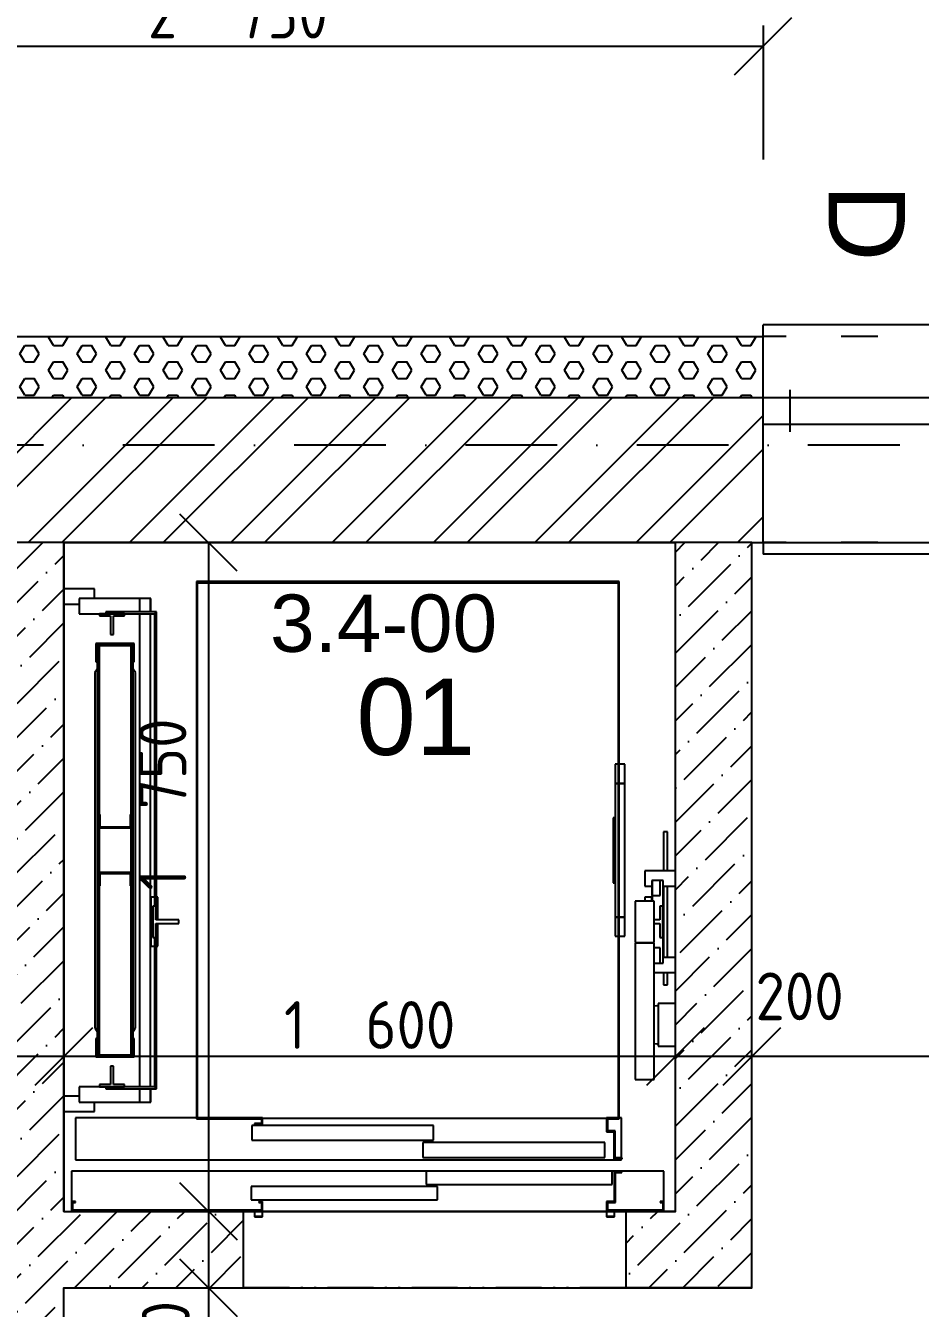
# Model space of a CAD drawing. Extents: x 4511820 to 5180432, y -1526536 to -944957.
# Drawn here: x 5132102 to 5134443, y -1112548 to -1109191 of the extents above; entities that cross this region are included whole.
import ezdxf

# ---------------------------------------------------------------- set-up
doc = ezdxf.new("R2010")
doc.units = 0
doc.header["$MEASUREMENT"] = 0
for name, pattern in [('ACAD_ISO03W100', [30, 12, -18]), ('ACAD_ISO12W100', [22, 12, -3, 0.5, -3, 0.5, -3]), ('BODKOCIARKOVANA_3', [5.6, 3, -1.3, 0, -1.3])]:
    doc.linetypes.add(name, pattern=pattern)
doc.layers.get('0').update_dxf_attribs({"linetype": 'CONTINUOUS'})
doc.layers.get('Defpoints').update_dxf_attribs({"color": 61, "linetype": 'CONTINUOUS'})
for name, color, linetype in [('KÓTY', 4, 'CONTINUOUS'), ('MÚRY', 1, 'CONTINUOUS'), ('OKNÁ', 143, 'CONTINUOUS'), ('osi', 253, 'CONTINUOUS'), ('Plochy', 41, 'CONTINUOUS'), ('POPIS', 7, 'CONTINUOUS'), ('POZEMOK', 7, 'CONTINUOUS'), ('TENKÁ', 7, 'CONTINUOUS'), ('ŠRAFY', 82, 'CONTINUOUS')]:
    doc.layers.add(name, color=color, linetype=linetype)
doc.styles.add('ARIAL', font='arial.ttf')
doc.styles.add('styl1', font='arial.ttf')
doc.styles.add('STYLE1', font='isocp.shx')
doc.dimstyles.new('STANDARD-50', dxfattribs={"dimtxt": 125, "dimasz": 150, "dimexe": 10, "dimexo": 200, "dimgap": 20, "dimtad": 1, "dimdsep": 46, "dimlunit": 6, "dimtxsty": 'STYLE1', "dimblk1": 'OBLIQUE', "dimblk2": 'OBLIQUE', "dimsah": 1, "dimcen": 2.5, "dimse1": 1, "dimse2": 1, "dimadec": 0, "dimazin": 0, "dimtfac": 1, "dimtmove": 1, "dimatfit": 3, "dimldrblk": 'OBLIQUE', "dimfxl": 1, "dimtolj": 1, "dimtzin": 0, "dimarcsym": 0})
pattern_1 = [(45, (630991.81, 347265.67), (33.1456304, 121.533978), [156.25, -31.25, 0, -31.25])]

# ---------------------------------------------------------------- blocks, each defined once
blk = doc.blocks.new('_OBLIQUE')
at = {"color": 0, "linetype": 'ByBlock'}
blk.add_line((-0.5, -0.5), (0.5, 0.5), dxfattribs=at)
blk = doc.blocks.new('*D12458')
at = {"layer": 'Defpoints', "color": 0}
for p in [(5156282.5, -1108194.5), (5095887.5, -1110164.2), (5156282.5, -1110164.2)]:
    blk.add_point(p, dxfattribs=at)
at = {"layer": 'KÓTY', "color": 0, "lineweight": -2}
blk.add_line((5095887.5, -1108194.5), (5156282.5, -1108194.5), dxfattribs=at)
at = {"layer": 'KÓTY', "color": 0, "linetype": 'ByBlock', "lineweight": -2, "xscale": 150, "yscale": 150, "zscale": 150, "rotation": 180}
blk.add_blockref('_OBLIQUE', (5095887.5, -1108194.5), dxfattribs=at)
at = {"layer": 'KÓTY', "color": 0, "linetype": 'ByBlock', "lineweight": -2, "xscale": 150, "yscale": 150, "zscale": 150}
blk.add_blockref('_OBLIQUE', (5156282.5, -1108194.5), dxfattribs=at)
at = {"layer": 'KÓTY', "color": 0, "insert": (5126085, -1108112), "char_height": 125, "attachment_point": 5, "style": 'STYLE1'}
blk.add_mtext('\\A1;60ﾠ395', dxfattribs=at)
blk = doc.blocks.new('*D12466')
at = {"layer": 'Defpoints', "color": 0}
for p in [(5136192.5, -1107844.5), (5129552.5, -1110289.2), (5136192.5, -1110289.2)]:
    blk.add_point(p, dxfattribs=at)
at = {"layer": 'KÓTY', "color": 0, "lineweight": -2}
blk.add_line((5129552.5, -1107844.5), (5136192.5, -1107844.5), dxfattribs=at)
at = {"layer": 'KÓTY', "color": 0, "linetype": 'ByBlock', "lineweight": -2, "xscale": 150, "yscale": 150, "zscale": 150, "rotation": 180}
blk.add_blockref('_OBLIQUE', (5129552.5, -1107844.5), dxfattribs=at)
at = {"layer": 'KÓTY', "color": 0, "linetype": 'ByBlock', "lineweight": -2, "xscale": 150, "yscale": 150, "zscale": 150}
blk.add_blockref('_OBLIQUE', (5136192.5, -1107844.5), dxfattribs=at)
at = {"layer": 'KÓTY', "color": 0, "insert": (5132872.5, -1107762), "char_height": 125, "attachment_point": 5, "style": 'STYLE1'}
blk.add_mtext('\\A1;6ﾠ640', dxfattribs=at)
blk = doc.blocks.new('*D12491')
at = {"layer": 'Defpoints', "color": 0}
for p in [(5134032.5, -1108894.5), (5131907.5, -1110164.2), (5134032.5, -1110164.2)]:
    blk.add_point(p, dxfattribs=at)
at = {"layer": 'KÓTY', "color": 0, "lineweight": -2}
blk.add_line((5131907.5, -1108894.5), (5134032.5, -1108894.5), dxfattribs=at)
at = {"layer": 'KÓTY', "color": 0, "linetype": 'ByBlock', "lineweight": -2, "xscale": 150, "yscale": 150, "zscale": 150, "rotation": 180}
blk.add_blockref('_OBLIQUE', (5131907.5, -1108894.5), dxfattribs=at)
at = {"layer": 'KÓTY', "color": 0, "linetype": 'ByBlock', "lineweight": -2, "xscale": 150, "yscale": 150, "zscale": 150}
blk.add_blockref('_OBLIQUE', (5134032.5, -1108894.5), dxfattribs=at)
at = {"layer": 'KÓTY', "color": 0, "insert": (5132970, -1108812), "char_height": 125, "attachment_point": 5, "style": 'STYLE1'}
blk.add_mtext('\\A1;2ﾠ125', dxfattribs=at)
blk = doc.blocks.new('*D12492')
at = {"layer": 'Defpoints', "color": 0}
for p in [(5135532.5, -1108894.5), (5134032.5, -1110164.2), (5135532.5, -1110164.2)]:
    blk.add_point(p, dxfattribs=at)
at = {"layer": 'KÓTY', "color": 0, "lineweight": -2}
blk.add_line((5134032.5, -1108894.5), (5135532.5, -1108894.5), dxfattribs=at)
at = {"layer": 'KÓTY', "color": 0, "linetype": 'ByBlock', "lineweight": -2, "xscale": 150, "yscale": 150, "zscale": 150, "rotation": 180}
blk.add_blockref('_OBLIQUE', (5134032.5, -1108894.5), dxfattribs=at)
at = {"layer": 'KÓTY', "color": 0, "linetype": 'ByBlock', "lineweight": -2, "xscale": 150, "yscale": 150, "zscale": 150}
blk.add_blockref('_OBLIQUE', (5135532.5, -1108894.5), dxfattribs=at)
at = {"layer": 'KÓTY', "color": 0, "insert": (5134782.5, -1108812), "char_height": 125, "attachment_point": 5, "style": 'STYLE1'}
blk.add_mtext('\\A1;1ﾠ500', dxfattribs=at)
blk = doc.blocks.new('*D12507')
at = {"layer": 'Defpoints', "color": 0}
for p in [(5156282.5, -1108544.5), (5122812.5, -1110004.2), (5156282.5, -1110164.2)]:
    blk.add_point(p, dxfattribs=at)
at = {"layer": 'KÓTY', "color": 0, "lineweight": -2}
blk.add_line((5122812.5, -1108544.5), (5156282.5, -1108544.5), dxfattribs=at)
at = {"layer": 'KÓTY', "color": 0, "linetype": 'ByBlock', "lineweight": -2, "xscale": 150, "yscale": 150, "zscale": 150, "rotation": 180}
blk.add_blockref('_OBLIQUE', (5122812.5, -1108544.5), dxfattribs=at)
at = {"layer": 'KÓTY', "color": 0, "linetype": 'ByBlock', "lineweight": -2, "xscale": 150, "yscale": 150, "zscale": 150}
blk.add_blockref('_OBLIQUE', (5156282.5, -1108544.5), dxfattribs=at)
at = {"layer": 'KÓTY', "color": 0, "insert": (5139547.5, -1108462), "char_height": 125, "attachment_point": 5, "style": 'STYLE1'}
blk.add_mtext('\\A1;33ﾠ470', dxfattribs=at)
blk = doc.blocks.new('*D12612')
at = {"layer": 'Defpoints', "color": 0}
for p in [(5129702.5, -1107494.5), (5129702.5, -1110544.2), (5136042.5, -1110544.2)]:
    blk.add_point(p, dxfattribs=at)
at = {"layer": 'KÓTY', "color": 0, "lineweight": -2}
blk.add_line((5136042.5, -1107494.5), (5129702.5, -1107494.5), dxfattribs=at)
at = {"layer": 'KÓTY', "color": 0, "linetype": 'ByBlock', "lineweight": -2, "xscale": 150, "yscale": 150, "zscale": 150, "rotation": 180}
blk.add_blockref('_OBLIQUE', (5129702.5, -1107494.5), dxfattribs=at)
at = {"layer": 'KÓTY', "color": 0, "linetype": 'ByBlock', "lineweight": -2, "xscale": 150, "yscale": 150, "zscale": 150}
blk.add_blockref('_OBLIQUE', (5136042.5, -1107494.5), dxfattribs=at)
at = {"layer": 'KÓTY', "color": 0, "insert": (5132872.5, -1107412), "char_height": 125, "attachment_point": 5, "style": 'STYLE1'}
blk.add_mtext('\\A1;6ﾠ340', dxfattribs=at)
blk = doc.blocks.new('*D12828')
at = {"layer": 'Defpoints', "color": 0}
for p in [(5134032.5, -1109244.5), (5131282.5, -1110004.2), (5134032.5, -1110004.2)]:
    blk.add_point(p, dxfattribs=at)
at = {"layer": 'KÓTY', "color": 0, "lineweight": -2}
blk.add_line((5131282.5, -1109244.5), (5134032.5, -1109244.5), dxfattribs=at)
at = {"layer": 'KÓTY', "color": 0, "linetype": 'ByBlock', "lineweight": -2, "xscale": 150, "yscale": 150, "zscale": 150, "rotation": 180}
blk.add_blockref('_OBLIQUE', (5131282.5, -1109244.5), dxfattribs=at)
at = {"layer": 'KÓTY', "color": 0, "linetype": 'ByBlock', "lineweight": -2, "xscale": 150, "yscale": 150, "zscale": 150}
blk.add_blockref('_OBLIQUE', (5134032.5, -1109244.5), dxfattribs=at)
at = {"layer": 'KÓTY', "color": 0, "insert": (5132657.5, -1109162), "char_height": 125, "attachment_point": 5, "style": 'STYLE1'}
blk.add_mtext('\\A1;2ﾠ750', dxfattribs=at)
blk = doc.blocks.new('*D17496')
at = {"layer": 'Defpoints', "color": 0}
for p in [(5134002.5, -1110309.7), (5136042.5, -1110309.7), (5134002.5, -1111889)]:
    blk.add_point(p, dxfattribs=at)
at = {"layer": 'KÓTY', "color": 0, "lineweight": -2}
blk.add_line((5136042.5, -1111889), (5134002.5, -1111889), dxfattribs=at)
at = {"layer": 'KÓTY', "color": 0, "linetype": 'ByBlock', "lineweight": -2, "xscale": 150, "yscale": 150, "zscale": 150, "rotation": 180}
blk.add_blockref('_OBLIQUE', (5134002.5, -1111889), dxfattribs=at)
at = {"layer": 'KÓTY', "color": 0, "linetype": 'ByBlock', "lineweight": -2, "xscale": 150, "yscale": 150, "zscale": 150}
blk.add_blockref('_OBLIQUE', (5136042.5, -1111889), dxfattribs=at)
at = {"layer": 'KÓTY', "color": 0, "insert": (5134831.5, -1111783), "char_height": 125, "attachment_point": 5, "style": 'STYLE1'}
blk.add_mtext('\\A1;2ﾠ040', dxfattribs=at)
blk = doc.blocks.new('*D17497')
at = {"layer": 'Defpoints', "color": 0}
for p in [(5133802.5, -1110309.7), (5134002.5, -1110309.7), (5133802.5, -1111889)]:
    blk.add_point(p, dxfattribs=at)
at = {"layer": 'KÓTY', "color": 0, "lineweight": -2}
blk.add_line((5134002.5, -1111889), (5133802.5, -1111889), dxfattribs=at)
at = {"layer": 'KÓTY', "color": 0, "linetype": 'ByBlock', "lineweight": -2, "xscale": 150, "yscale": 150, "zscale": 150, "rotation": 180}
blk.add_blockref('_OBLIQUE', (5133802.5, -1111889), dxfattribs=at)
at = {"layer": 'KÓTY', "color": 0, "linetype": 'ByBlock', "lineweight": -2, "xscale": 150, "yscale": 150, "zscale": 150}
blk.add_blockref('_OBLIQUE', (5134002.5, -1111889), dxfattribs=at)
at = {"layer": 'KÓTY', "color": 0, "insert": (5134127.5, -1111731.5), "char_height": 125, "attachment_point": 5, "style": 'STYLE1'}
blk.add_mtext('\\A1;200', dxfattribs=at)
blk = doc.blocks.new('*D17498')
at = {"layer": 'Defpoints', "color": 0}
for p in [(5132202.5, -1110309.7), (5133802.5, -1110309.7), (5132202.5, -1111889)]:
    blk.add_point(p, dxfattribs=at)
at = {"layer": 'KÓTY', "color": 0, "lineweight": -2}
blk.add_line((5133802.5, -1111889), (5132202.5, -1111889), dxfattribs=at)
at = {"layer": 'KÓTY', "color": 0, "linetype": 'ByBlock', "lineweight": -2, "xscale": 150, "yscale": 150, "zscale": 150, "rotation": 180}
blk.add_blockref('_OBLIQUE', (5132202.5, -1111889), dxfattribs=at)
at = {"layer": 'KÓTY', "color": 0, "linetype": 'ByBlock', "lineweight": -2, "xscale": 150, "yscale": 150, "zscale": 150}
blk.add_blockref('_OBLIQUE', (5133802.5, -1111889), dxfattribs=at)
at = {"layer": 'KÓTY', "color": 0, "insert": (5133002.5, -1111806.5), "char_height": 125, "attachment_point": 5, "style": 'STYLE1'}
blk.add_mtext('\\A1;1ﾠ600', dxfattribs=at)
blk = doc.blocks.new('*D17499')
at = {"layer": 'Defpoints', "color": 0}
for p in [(5132002.5, -1110309.7), (5132202.5, -1110309.7), (5132002.5, -1111889)]:
    blk.add_point(p, dxfattribs=at)
at = {"layer": 'KÓTY', "color": 0, "lineweight": -2}
blk.add_line((5132202.5, -1111889), (5132002.5, -1111889), dxfattribs=at)
at = {"layer": 'KÓTY', "color": 0, "linetype": 'ByBlock', "lineweight": -2, "xscale": 150, "yscale": 150, "zscale": 150, "rotation": 180}
blk.add_blockref('_OBLIQUE', (5132002.5, -1111889), dxfattribs=at)
at = {"layer": 'KÓTY', "color": 0, "linetype": 'ByBlock', "lineweight": -2, "xscale": 150, "yscale": 150, "zscale": 150}
blk.add_blockref('_OBLIQUE', (5132202.5, -1111889), dxfattribs=at)
at = {"layer": 'KÓTY', "color": 0, "insert": (5131853, -1111773), "char_height": 125, "attachment_point": 5, "style": 'STYLE1'}
blk.add_mtext('\\A1;200', dxfattribs=at)
blk = doc.blocks.new('*D17960')
at = {"layer": 'Defpoints', "color": 0}
for p in [(5132354, -1110544.2), (5132354, -1112294.2), (5132581, -1112294.2)]:
    blk.add_point(p, dxfattribs=at)
at = {"layer": 'KÓTY', "color": 0, "lineweight": -2}
blk.add_line((5132581, -1110544.2), (5132581, -1112294.2), dxfattribs=at)
at = {"layer": 'KÓTY', "color": 0, "linetype": 'ByBlock', "lineweight": -2, "xscale": 150, "yscale": 150, "zscale": 150}
for p, rotation in [((5132581, -1110544.2), 90), ((5132581, -1112294.2), 270)]:
    blk.add_blockref('_OBLIQUE', p, dxfattribs=dict(at, rotation=rotation))
at = {"layer": 'KÓTY', "color": 0, "insert": (5132460.5, -1111229.5), "char_height": 125, "attachment_point": 5, "rotation": 90, "style": 'STYLE1'}
blk.add_mtext('\\A1;1ﾠ750', dxfattribs=at)
blk = doc.blocks.new('*D17961')
at = {"layer": 'Defpoints', "color": 0}
for p in [(5132354, -1112294.2), (5132354, -1112494.2), (5132581, -1112494.2)]:
    blk.add_point(p, dxfattribs=at)
at = {"layer": 'KÓTY', "color": 0, "lineweight": -2}
blk.add_line((5132581, -1112294.2), (5132581, -1112494.2), dxfattribs=at)
at = {"layer": 'KÓTY', "color": 0, "linetype": 'ByBlock', "lineweight": -2, "xscale": 150, "yscale": 150, "zscale": 150}
for p, rotation in [((5132581, -1112294.2), 90), ((5132581, -1112494.2), 270)]:
    blk.add_blockref('_OBLIQUE', p, dxfattribs=dict(at, rotation=rotation))
at = {"layer": 'KÓTY', "color": 0, "insert": (5132469, -1112644), "char_height": 125, "attachment_point": 5, "rotation": 90, "style": 'STYLE1'}
blk.add_mtext('\\A1;200', dxfattribs=at)
blk = doc.blocks.new('*D17971')
at = {"layer": 'Defpoints', "color": 0}
for p in [(5132354, -1112494.2), (5132354, -1113794.2), (5132581, -1113794.2)]:
    blk.add_point(p, dxfattribs=at)
at = {"layer": 'KÓTY', "color": 0, "lineweight": -2}
blk.add_line((5132581, -1112494.2), (5132581, -1113794.2), dxfattribs=at)
at = {"layer": 'KÓTY', "color": 0, "linetype": 'ByBlock', "lineweight": -2, "xscale": 150, "yscale": 150, "zscale": 150}
for p, rotation in [((5132581, -1112494.2), 90), ((5132581, -1113794.2), 270)]:
    blk.add_blockref('_OBLIQUE', p, dxfattribs=dict(at, rotation=rotation))
at = {"layer": 'KÓTY', "color": 0, "insert": (5132498.5, -1113144.2), "char_height": 125, "attachment_point": 5, "rotation": 90, "style": 'STYLE1'}
blk.add_mtext('\\A1;1ﾠ300', dxfattribs=at)
blk = doc.blocks.new('*D18294')
at = {"layer": 'Defpoints', "color": 0}
for p in [(5132202.5, -1112494.2), (5132672.5, -1112494.2), (5132672.5, -1112922.5)]:
    blk.add_point(p, dxfattribs=at)
at = {"layer": 'KÓTY', "color": 0, "lineweight": -2}
blk.add_line((5132202.5, -1112922.5), (5132672.5, -1112922.5), dxfattribs=at)
at = {"layer": 'KÓTY', "color": 0, "linetype": 'ByBlock', "lineweight": -2, "xscale": 150, "yscale": 150, "zscale": 150, "rotation": 180}
blk.add_blockref('_OBLIQUE', (5132202.5, -1112922.5), dxfattribs=at)
at = {"layer": 'KÓTY', "color": 0, "linetype": 'ByBlock', "lineweight": -2, "xscale": 150, "yscale": 150, "zscale": 150}
blk.add_blockref('_OBLIQUE', (5132672.5, -1112922.5), dxfattribs=at)
at = {"layer": 'KÓTY', "color": 0, "insert": (5132437.5, -1112840), "char_height": 125, "attachment_point": 5, "style": 'STYLE1'}
blk.add_mtext('\\A1;470', dxfattribs=at)
blk = doc.blocks.new('*D18295')
at = {"layer": 'Defpoints', "color": 0}
for p in [(5132672.5, -1112494.2), (5133672.5, -1112494.2), (5133672.5, -1112922.5)]:
    blk.add_point(p, dxfattribs=at)
at = {"layer": 'KÓTY', "color": 0, "lineweight": -2}
blk.add_line((5132672.5, -1112922.5), (5133672.5, -1112922.5), dxfattribs=at)
at = {"layer": 'KÓTY', "color": 0, "linetype": 'ByBlock', "lineweight": -2, "xscale": 150, "yscale": 150, "zscale": 150, "rotation": 180}
blk.add_blockref('_OBLIQUE', (5132672.5, -1112922.5), dxfattribs=at)
at = {"layer": 'KÓTY', "color": 0, "linetype": 'ByBlock', "lineweight": -2, "xscale": 150, "yscale": 150, "zscale": 150}
blk.add_blockref('_OBLIQUE', (5133672.5, -1112922.5), dxfattribs=at)
at = {"layer": 'KÓTY', "color": 0, "insert": (5133172.5, -1112840), "char_height": 125, "attachment_point": 5, "style": 'STYLE1'}
blk.add_mtext('\\A1;1ﾠ000', dxfattribs=at)
blk = doc.blocks.new('*D18296')
at = {"layer": 'Defpoints', "color": 0}
for p in [(5133672.5, -1112494.2), (5134002.5, -1112494.2), (5134002.5, -1112922.5)]:
    blk.add_point(p, dxfattribs=at)
at = {"layer": 'KÓTY', "color": 0, "lineweight": -2}
blk.add_line((5133672.5, -1112922.5), (5134002.5, -1112922.5), dxfattribs=at)
at = {"layer": 'KÓTY', "color": 0, "linetype": 'ByBlock', "lineweight": -2, "xscale": 150, "yscale": 150, "zscale": 150, "rotation": 180}
blk.add_blockref('_OBLIQUE', (5133672.5, -1112922.5), dxfattribs=at)
at = {"layer": 'KÓTY', "color": 0, "linetype": 'ByBlock', "lineweight": -2, "xscale": 150, "yscale": 150, "zscale": 150}
blk.add_blockref('_OBLIQUE', (5134002.5, -1112922.5), dxfattribs=at)
at = {"layer": 'KÓTY', "color": 0, "insert": (5133837.5, -1112840), "char_height": 125, "attachment_point": 5, "style": 'STYLE1'}
blk.add_mtext('\\A1;330', dxfattribs=at)

msp = doc.modelspace()

# ---------------------------------------------------------------- hatches: boundary and pattern name
at = {"layer": 'ŠRAFY'}
h = msp.add_hatch(dxfattribs=at)
h.set_pattern_fill('HEX', color=256, scale=200)
h.paths.add_polyline_path([(5131907.5, -1110164.191), (5134032.5, -1110164.191), (5134032.5, -1110004.191), (5131907.5, -1110004.191)])
h = msp.add_hatch(dxfattribs=at)
h.set_pattern_fill('ANSI32', color=256, scale=500)
h.set_pattern_definition([(45, (584112, 91563.12), (-132.5825215, 132.5825215), []), (45, (584200.39, 91563.12), (-132.5825215, 132.5825215), [])])
h.paths.add_polyline_path([(5131907.5, -1110164.191), (5131907.5, -1110544.191), (5132002.5, -1110544.191), (5132202.5, -1110544.191), (5133802.5, -1110544.191), (5134002.5, -1110544.191), (5134032.5, -1110544.191), (5134032.5, -1110164.191)])
h = msp.add_hatch(dxfattribs=at)
h.set_pattern_fill('ANSI36', color=256, scale=500)
h.set_pattern_definition(pattern_1)
h.paths.add_polyline_path([(5132672.5, -1112494.191), (5132672.5, -1112294.191), (5132222.5, -1112294.191), (5132202.5, -1112294.191), (5132202.5, -1112033.191), (5132202.5, -1111993.191), (5132202.5, -1110705.191), (5132202.5, -1110665.191), (5132202.5, -1110544.191), (5132002.5, -1110544.191), (5132002.5, -1111644.191), (5132002.5, -1111924.191), (5132002.5, -1112204.191), (5132002.5, -1112233.799), (5132002.5, -1112268.44), (5132002.5, -1112484.191), (5132002.5, -1112764.191), (5132002.5, -1113044.191), (5132002.5, -1113324.191), (5132002.5, -1113604.191), (5132002.5, -1113794.191), (5132202.5, -1113794.191), (5132202.5, -1112494.191)])
h = msp.add_hatch(dxfattribs=at)
h.set_pattern_fill('ANSI36', color=256, scale=500)
h.set_pattern_definition(pattern_1)
h.paths.add_polyline_path([(5133672.5, -1112294.191), (5133672.5, -1112494.191), (5134002.5, -1112494.191), (5134002.5, -1110544.191), (5133802.5, -1110544.191), (5133802.5, -1111402.941), (5133802.5, -1111442.941), (5133802.5, -1111629.441), (5133802.5, -1111669.441), (5133802.5, -1111750.691), (5133802.5, -1111861.691), (5133802.5, -1112294.191), (5133772.5, -1112294.191)])

# ---------------------------------------------------------------- linework, layer by layer
at = {"layer": 'KÓTY', "ltscale": 0.25}
msp.add_line((5134032.5, -1109191.097), (5134032.5, -1109541.097), dxfattribs=at)
at = {"layer": 'MÚRY'}
for p, q in [((5131907.5, -1110004.191), (5134032.5, -1110004.191)), ((5131907.5, -1110004.191), (5134032.5, -1110004.191)), ((5134032.5, -1110544.191), (5134032.5, -1110004.191)), ((5132202.5, -1110544.191), (5133802.5, -1110544.191)), ((5132202.5, -1110544.191), (5133802.5, -1110544.191)), ((5132202.5, -1112294.191), (5132202.5, -1110544.191)), ((5133802.5, -1112294.191), (5133802.5, -1110544.191)), ((5133802.5, -1111402.941), (5133802.5, -1110544.191)), ((5134002.5, -1110544.191), (5134032.5, -1110544.191)), ((5134002.5, -1112494.191), (5134002.5, -1110544.191)), ((5132202.5, -1112294.191), (5132672.5, -1112294.191)), ((5132672.5, -1112494.191), (5132672.5, -1112294.191)), ((5133802.5, -1112294.191), (5133672.5, -1112294.191)), ((5133672.5, -1112294.191), (5133672.5, -1112494.191)), ((5132202.5, -1113794.191), (5132202.5, -1112494.191)), ((5132202.5, -1112494.191), (5132672.5, -1112494.191)), ((5134002.5, -1112494.191), (5133672.5, -1112494.191))]:
    msp.add_line(p, q, dxfattribs=at)
at = {"layer": 'OKNÁ', "ltscale": 0.25}
for p, q in [((5134102.5, -1110254.191), (5134102.5, -1110144.191)), ((5134102.5, -1110254.191), (5134102.5, -1110144.191)), ((5134032.5, -1110164.191), (5135532.5, -1110164.191)), ((5134032.5, -1110234.191), (5135532.5, -1110234.191))]:
    msp.add_line(p, q, dxfattribs=at)
at = {"layer": 'osi', "linetype": 'BODKOCIARKOVANA_3', "ltscale": 80}
msp.add_line((5157242.5, -1110289.191), (5093572.5, -1110289.191), dxfattribs=at)
at = {"layer": 'Plochy'}
for points in [[(5129702.5, -1115544.191), (5129702.5, -1113604.191), (5132002.5, -1113604.191), (5132002.5, -1113794.191), (5132202.5, -1113794.191), (5132202.5, -1112494.191), (5134002.5, -1112494.191), (5134002.5, -1110544.191), (5136042.5, -1110544.191), (5136042.5, -1113729.191), (5135757.5, -1113729.191), (5135757.5, -1114209.191), (5136042.5, -1114209.191), (5136042.5, -1115544.191)], [(5133802.5, -1110544.191), (5132202.5, -1110544.191), (5132202.5, -1112294.191), (5133802.5, -1112294.191)]]:
    msp.add_lwpolyline(points, close=True, dxfattribs=at)
at = {"layer": 'POZEMOK'}
for p, q in [((5132282.5, -1110665.191), (5132202.5, -1110665.191)), ((5132242.5, -1110690.191), (5132242.5, -1110730.191)), ((5132430.25, -1110690.191), (5132242.5, -1110690.191)), ((5132282.5, -1110690.191), (5132282.5, -1110665.191)), ((5132429.25, -1110690.191), (5132400.25, -1110690.191)), ((5132400.25, -1110690.191), (5132400.25, -1110725.191)), ((5132429.25, -1110725.191), (5132429.25, -1110690.191)), ((5132430.25, -1110725.191), (5132430.25, -1110690.191)), ((5132202.5, -1110705.191), (5132242.5, -1110705.191)), ((5132312.5, -1110725.191), (5132312.5, -1110730.191)), ((5132444.5, -1110725.191), (5132312.5, -1110725.191)), ((5132444.5, -1110730.191), (5132444.5, -1110725.191)), ((5132242.5, -1110730.191), (5132312.5, -1110730.191)), ((5132295.75, -1110730.191), (5132295.75, -1110735.991)), ((5132360.75, -1110730.191), (5132295.75, -1110730.191)), ((5132295.75, -1110735.991), (5132324.25, -1110735.991)), ((5132312.5, -1110730.191), (5132444.5, -1110730.191)), ((5132324.25, -1110735.991), (5132324.25, -1110784.191)), ((5132332.25, -1110784.191), (5132332.25, -1110735.991)), ((5132332.25, -1110735.991), (5132360.75, -1110735.991)), ((5132360.75, -1110735.991), (5132360.75, -1110730.191)), ((5132400.25, -1110730.191), (5132400.25, -1111968.191)), ((5132429.25, -1111968.191), (5132429.25, -1110730.191)), ((5132444.5, -1110730.191), (5132439.5, -1110730.191)), ((5132439.5, -1110730.191), (5132439.5, -1111495.191)), ((5132444.5, -1111531.691), (5132444.5, -1110730.191)), ((5132324.25, -1110784.191), (5132332.25, -1110784.191)), ((5132386.5, -1110808.191), (5132286.5, -1110808.191)), ((5132286.5, -1110808.191), (5132286.5, -1110856.191)), ((5132289.5, -1110811.191), (5132289.5, -1110814.191)), ((5132289.5, -1110811.191), (5132289.5, -1110814.191)), ((5132289.5, -1110811.191), (5132383.5, -1110811.191)), ((5132289.5, -1110856.191), (5132289.5, -1110811.191)), ((5132295.5, -1110814.191), (5132289.5, -1110814.191)), ((5132289.5, -1110814.191), (5132289.5, -1111256.691)), ((5132295.5, -1110814.191), (5132295.5, -1110811.191)), ((5132295.5, -1110814.191), (5132295.5, -1110811.191)), ((5132377.5, -1110814.191), (5132295.5, -1110814.191)), ((5132295.5, -1111256.691), (5132295.5, -1110814.191)), ((5132298, -1110814.191), (5132298, -1110811.191)), ((5132298, -1110811.191), (5132298, -1110814.191)), ((5132375, -1110814.191), (5132375, -1110811.191)), ((5132375, -1110811.191), (5132375, -1110814.191)), ((5132383.5, -1110814.191), (5132377.5, -1110814.191)), ((5132377.5, -1110814.191), (5132377.5, -1111256.691)), ((5132378, -1110814.191), (5132378, -1110811.191)), ((5132383.5, -1110811.191), (5132383.5, -1110856.191)), ((5132383.5, -1111256.691), (5132383.5, -1110814.191)), ((5132386.5, -1110856.191), (5132386.5, -1110808.191)), ((5132286.5, -1110856.191), (5132289.5, -1110856.191)), ((5132383.5, -1110856.191), (5132386.5, -1110856.191)), ((5132289.5, -1110875.191), (5132283.5, -1110884.191)), ((5132283.5, -1110884.191), (5132283.5, -1111814.191)), ((5132389.5, -1110884.191), (5132383.5, -1110875.191)), ((5132389.5, -1111814.191), (5132389.5, -1110884.191)), ((5133645, -1111124.191), (5133645, -1111174.191)), ((5133652.5, -1111124.191), (5133645, -1111124.191)), ((5133670, -1111124.191), (5133655.5, -1111124.191)), ((5133670, -1111174.191), (5133670, -1111124.191)), ((5133645, -1111174.191), (5133645, -1111524.191)), ((5133652.5, -1111174.191), (5133645, -1111174.191)), ((5133645, -1111174.191), (5133652.5, -1111174.191)), ((5133670, -1111174.191), (5133655.5, -1111174.191)), ((5133655.5, -1111174.191), (5133670, -1111174.191)), ((5133670, -1111524.191), (5133670, -1111174.191)), ((5132295.5, -1111256.691), (5132289.5, -1111256.691)), ((5132289.5, -1111256.691), (5132289.5, -1111290.691)), ((5132295.5, -1111255.691), (5132295.5, -1111290.691)), ((5132297.5, -1111255.691), (5132295.5, -1111255.691)), ((5132295.5, -1111290.691), (5132295.5, -1111256.691)), ((5132297.5, -1111288.691), (5132297.5, -1111255.691)), ((5132375.5, -1111255.691), (5132375.5, -1111288.691)), ((5132377.5, -1111255.691), (5132375.5, -1111255.691)), ((5132377.5, -1111290.691), (5132377.5, -1111255.691)), ((5132383.5, -1111256.691), (5132377.5, -1111256.691)), ((5132377.5, -1111256.691), (5132377.5, -1111290.691)), ((5132383.5, -1111290.691), (5132383.5, -1111256.691)), ((5132289.5, -1111290.691), (5132295.5, -1111290.691)), ((5132289.5, -1111290.691), (5132289.5, -1111407.691)), ((5132295.5, -1111290.691), (5132377.5, -1111290.691)), ((5132295.5, -1111407.691), (5132295.5, -1111290.691)), ((5132375.5, -1111288.691), (5132297.5, -1111288.691)), ((5132377.5, -1111290.691), (5132377.5, -1111407.691)), ((5132377.5, -1111290.691), (5132383.5, -1111290.691)), ((5132383.5, -1111407.691), (5132383.5, -1111290.691)), ((5133640, -1111264.191), (5133640, -1111274.191)), ((5133645, -1111264.191), (5133640, -1111264.191)), ((5133640, -1111274.191), (5133640, -1111424.191)), ((5133645, -1111274.191), (5133640, -1111274.191)), ((5133645, -1111274.191), (5133645, -1111264.191)), ((5133645, -1111424.191), (5133645, -1111274.191)), ((5133781.625, -1111301.191), (5133771.625, -1111301.191)), ((5133771.625, -1111301.191), (5133771.625, -1111402.941)), ((5133781.625, -1111402.941), (5133781.625, -1111301.191)), ((5132295.5, -1111407.691), (5132289.5, -1111407.691)), ((5132289.5, -1111407.691), (5132289.5, -1111441.691)), ((5132295.5, -1111441.691), (5132295.5, -1111407.691)), ((5132295.5, -1111407.691), (5132295.5, -1111442.691)), ((5132377.5, -1111407.691), (5132295.5, -1111407.691)), ((5132297.5, -1111442.691), (5132297.5, -1111409.691)), ((5132297.5, -1111409.691), (5132375.5, -1111409.691)), ((5132375.5, -1111409.691), (5132375.5, -1111442.691)), ((5132383.5, -1111407.691), (5132377.5, -1111407.691)), ((5132377.5, -1111407.691), (5132377.5, -1111441.691)), ((5132377.5, -1111442.691), (5132377.5, -1111407.691)), ((5132383.5, -1111441.691), (5132383.5, -1111407.691)), ((5133640, -1111424.191), (5133640, -1111434.191)), ((5133640, -1111424.191), (5133645, -1111424.191)), ((5133645, -1111434.191), (5133645, -1111424.191)), ((5133802.5, -1111402.941), (5133722.5, -1111402.941)), ((5133722.5, -1111402.941), (5133722.5, -1111442.941)), ((5133762.5, -1111427.941), (5133740.75, -1111427.941)), ((5133740.75, -1111427.941), (5133740.75, -1111467.941)), ((5133770.75, -1111427.941), (5133741.75, -1111427.941)), ((5133741.75, -1111427.941), (5133741.75, -1111482.191)), ((5133762.5, -1111467.941), (5133762.5, -1111427.941)), ((5133770.75, -1111644.441), (5133770.75, -1111427.941)), ((5132289.5, -1111441.691), (5132295.5, -1111441.691)), ((5132289.5, -1111441.691), (5132289.5, -1111884.191)), ((5132295.5, -1111884.191), (5132295.5, -1111441.691)), ((5132295.5, -1111442.691), (5132297.5, -1111442.691)), ((5132375.5, -1111442.691), (5132377.5, -1111442.691)), ((5132377.5, -1111441.691), (5132383.5, -1111441.691)), ((5132377.5, -1111441.691), (5132377.5, -1111884.191)), ((5132383.5, -1111884.191), (5132383.5, -1111441.691)), ((5133640, -1111434.191), (5133645, -1111434.191)), ((5133722.5, -1111442.941), (5133740.75, -1111442.941)), ((5133770.75, -1111442.941), (5133802.5, -1111442.941)), ((5133771.625, -1111442.941), (5133771.625, -1111629.441)), ((5133781.625, -1111629.441), (5133781.625, -1111442.941)), ((5132439.5, -1111472.191), (5132430.25, -1111472.191)), ((5132430.25, -1111472.191), (5132430.25, -1111600.191)), ((5132443.5, -1111495.191), (5132435.25, -1111495.191)), ((5132435.25, -1111495.191), (5132435.25, -1111577.191)), ((5132443.5, -1111531.691), (5132443.5, -1111495.191)), ((5132448.25, -1111472.191), (5132444.5, -1111472.191)), ((5132448.25, -1111531.691), (5132448.25, -1111472.191)), ((5133747, -1111482.191), (5133697, -1111482.191)), ((5133697, -1111482.191), (5133697, -1111590.191)), ((5133740.75, -1111472.191), (5133722.75, -1111472.191)), ((5133722.75, -1111472.191), (5133722.75, -1111482.191)), ((5133740.75, -1111467.941), (5133762.5, -1111467.941)), ((5133740.75, -1111482.191), (5133740.75, -1111472.191)), ((5133747, -1111590.191), (5133747, -1111482.191)), ((5133769.75, -1111495.191), (5133761.5, -1111495.191)), ((5133761.5, -1111495.191), (5133761.5, -1111531.691)), ((5133769.75, -1111577.191), (5133769.75, -1111495.191)), ((5133645, -1111524.191), (5133645, -1111574.191)), ((5133652.5, -1111524.191), (5133645, -1111524.191)), ((5133645, -1111524.191), (5133652.5, -1111524.191)), ((5133670, -1111524.191), (5133655.5, -1111524.191)), ((5133655.5, -1111524.191), (5133670, -1111524.191)), ((5133670, -1111574.191), (5133670, -1111524.191)), ((5132503.5, -1111531.691), (5132443.5, -1111531.691)), ((5132443.5, -1111540.691), (5132503.5, -1111540.691)), ((5132443.5, -1111577.191), (5132443.5, -1111540.691)), ((5132444.5, -1111968.191), (5132444.5, -1111540.691)), ((5132448.25, -1111600.191), (5132448.25, -1111540.691)), ((5132503.5, -1111540.691), (5132503.5, -1111531.691)), ((5133761.5, -1111531.691), (5133747, -1111531.691)), ((5133747, -1111540.691), (5133761.5, -1111540.691)), ((5133761.5, -1111540.691), (5133761.5, -1111577.191)), ((5133771.625, -1111564.191), (5133770.75, -1111564.191)), ((5133771.625, -1111584.191), (5133771.625, -1111564.191)), ((5132435.25, -1111577.191), (5132443.5, -1111577.191)), ((5132439.5, -1111577.191), (5132439.5, -1111968.191)), ((5133645, -1111574.191), (5133652.5, -1111574.191)), ((5133655.5, -1111574.191), (5133670, -1111574.191)), ((5133697, -1111590.191), (5133747, -1111590.191)), ((5133747, -1111592.191), (5133697, -1111592.191)), ((5133697, -1111592.191), (5133697, -1111949.191)), ((5133700.625, -1111590.191), (5133700.625, -1111592.191)), ((5133705.625, -1111592.191), (5133705.625, -1111590.191)), ((5133716.625, -1111590.191), (5133716.625, -1111592.191)), ((5133721.625, -1111590.191), (5133721.625, -1111592.191)), ((5133722.75, -1111590.191), (5133722.75, -1111592.191)), ((5133740.75, -1111592.191), (5133740.75, -1111590.191)), ((5133741.75, -1111590.191), (5133741.75, -1111592.191)), ((5133747, -1111949.191), (5133747, -1111592.191)), ((5133761.5, -1111577.191), (5133769.75, -1111577.191)), ((5133770.75, -1111584.191), (5133771.625, -1111584.191)), ((5132430.25, -1111600.191), (5132439.5, -1111600.191)), ((5132444.5, -1111600.191), (5132448.25, -1111600.191)), ((5133762.5, -1111604.441), (5133747, -1111604.441)), ((5133762.5, -1111644.441), (5133762.5, -1111604.441)), ((5133771.625, -1111624.191), (5133770.75, -1111624.191)), ((5133802.5, -1111629.441), (5133770.75, -1111629.441)), ((5133771.625, -1111629.441), (5133771.625, -1111624.191)), ((5133747, -1111644.441), (5133770.75, -1111644.441)), ((5133747, -1111644.441), (5133762.5, -1111644.441)), ((5133747, -1111669.441), (5133802.5, -1111669.441)), ((5133771.625, -1111669.441), (5133771.625, -1111701.191)), ((5133781.625, -1111701.191), (5133781.625, -1111669.441)), ((5133771.625, -1111701.191), (5133781.625, -1111701.191)), ((5133753.5, -1111756.191), (5133747, -1111757.484)), ((5133757.5, -1111756.987), (5133753.5, -1111756.191)), ((5133802.5, -1111750.691), (5133757.5, -1111750.691)), ((5133757.5, -1111750.691), (5133757.5, -1111861.691)), ((5132283.5, -1111814.191), (5132289.5, -1111823.191)), ((5132383.5, -1111823.191), (5132389.5, -1111814.191)), ((5132289.5, -1111842.191), (5132286.5, -1111842.191)), ((5132286.5, -1111842.191), (5132286.5, -1111890.191)), ((5132289.5, -1111887.191), (5132289.5, -1111842.191)), ((5132386.5, -1111842.191), (5132383.5, -1111842.191)), ((5132383.5, -1111842.191), (5132383.5, -1111887.191)), ((5132386.5, -1111890.191), (5132386.5, -1111842.191)), ((5133747, -1111854.898), (5133753.5, -1111856.191)), ((5133753.5, -1111856.191), (5133757.5, -1111855.396)), ((5133757.5, -1111861.691), (5133802.5, -1111861.691)), ((5132286.5, -1111890.191), (5132386.5, -1111890.191)), ((5132289.5, -1111884.191), (5132289.5, -1111887.191)), ((5132289.5, -1111884.191), (5132289.5, -1111887.191)), ((5132289.5, -1111884.191), (5132295.5, -1111884.191)), ((5132383.5, -1111887.191), (5132289.5, -1111887.191)), ((5132295.5, -1111887.191), (5132295.5, -1111884.191)), ((5132295.5, -1111887.191), (5132295.5, -1111884.191)), ((5132295.5, -1111884.191), (5132377.5, -1111884.191)), ((5132298, -1111887.191), (5132298, -1111884.191)), ((5132298, -1111884.191), (5132298, -1111887.191)), ((5132375, -1111887.191), (5132375, -1111884.191)), ((5132375, -1111884.191), (5132375, -1111887.191)), ((5132377.5, -1111884.191), (5132383.5, -1111884.191)), ((5132378, -1111887.191), (5132378, -1111884.191)), ((5132332.25, -1111914.191), (5132324.25, -1111914.191)), ((5132324.25, -1111914.191), (5132324.25, -1111962.391)), ((5132332.25, -1111962.391), (5132332.25, -1111914.191)), ((5132324.25, -1111962.391), (5132295.75, -1111962.391)), ((5132295.75, -1111962.391), (5132295.75, -1111968.191)), ((5132360.75, -1111962.391), (5132332.25, -1111962.391)), ((5132360.75, -1111968.191), (5132360.75, -1111962.391)), ((5133697, -1111949.191), (5133747, -1111949.191)), ((5132242.5, -1111993.191), (5132202.5, -1111993.191)), ((5132242.5, -1111968.191), (5132242.5, -1112008.191)), ((5132312.5, -1111968.191), (5132242.5, -1111968.191)), ((5132295.75, -1111968.191), (5132360.75, -1111968.191)), ((5132312.5, -1111968.191), (5132312.5, -1111973.191)), ((5132444.5, -1111968.191), (5132312.5, -1111968.191)), ((5132312.5, -1111973.191), (5132444.5, -1111973.191)), ((5132400.25, -1111973.191), (5132400.25, -1112008.191)), ((5132429.25, -1112008.191), (5132429.25, -1111973.191)), ((5132430.25, -1112008.191), (5132430.25, -1111973.191)), ((5132439.5, -1111968.191), (5132444.5, -1111968.191)), ((5132444.5, -1111973.191), (5132444.5, -1111968.191)), ((5132202.5, -1112033.191), (5132282.5, -1112033.191)), ((5132242.5, -1112008.191), (5132430.25, -1112008.191)), ((5132282.5, -1112033.191), (5132282.5, -1112008.191)), ((5132400.25, -1112008.191), (5132429.25, -1112008.191)), ((5132549.5, -1112049.191), (5132232.5, -1112049.191)), ((5132232.5, -1112049.191), (5132232.5, -1112159.191)), ((5132722.5, -1112050.691), (5133622.5, -1112050.691)), ((5133661.5, -1112049.191), (5133655.5, -1112049.191)), ((5133661.5, -1112154.191), (5133661.5, -1112049.191)), ((5132232.5, -1112159.191), (5133661.5, -1112159.191)), ((5133661.5, -1112159.191), (5133661.5, -1112157.191)), ((5133150.05, -1112189.191), (5132222.5, -1112189.191)), ((5132222.5, -1112189.191), (5132222.5, -1112268.191)), ((5133642.5, -1112189.191), (5133637.45, -1112189.191)), ((5133662.5, -1112189.191), (5133642.5, -1112189.191)), ((5133642.5, -1112189.191), (5133642.5, -1112268.191)), ((5133645.5, -1112192.191), (5133662.5, -1112192.191)), ((5133645.5, -1112271.191), (5133645.5, -1112192.191)), ((5133772.5, -1112189.191), (5133662.5, -1112189.191)), ((5133662.5, -1112192.191), (5133662.5, -1112189.191)), ((5133772.5, -1112268.191), (5133772.5, -1112189.191)), ((5132222.5, -1112268.191), (5132222.5, -1112294.191)), ((5132232.5, -1112268.191), (5132222.5, -1112268.191)), ((5132232.5, -1112271.191), (5132232.5, -1112268.191)), ((5132722.5, -1112268.191), (5132712.5, -1112268.191)), ((5132712.5, -1112268.191), (5132712.5, -1112271.191)), ((5132722.5, -1112294.191), (5132722.5, -1112268.191)), ((5133622.5, -1112268.191), (5133622.5, -1112294.191)), ((5133642.5, -1112268.191), (5133622.5, -1112268.191)), ((5133772.5, -1112268.191), (5133762.5, -1112268.191)), ((5133762.5, -1112268.191), (5133762.5, -1112271.191)), ((5133772.5, -1112294.191), (5133772.5, -1112268.191)), ((5132225.5, -1112291.191), (5132225.5, -1112271.191)), ((5132225.5, -1112271.191), (5132232.5, -1112271.191)), ((5132719.5, -1112291.191), (5132225.5, -1112291.191)), ((5132701.5, -1112294.191), (5132672.5, -1112294.191)), ((5132701.5, -1112294.191), (5132701.5, -1112308.691)), ((5132702.5, -1112307.691), (5132702.5, -1112294.691)), ((5132702.5, -1112294.691), (5132707, -1112294.691)), ((5132707, -1112294.691), (5132707, -1112294.191)), ((5132717, -1112294.191), (5132707, -1112294.191)), ((5132712.5, -1112271.191), (5132719.5, -1112271.191)), ((5132717, -1112294.191), (5132717, -1112294.691)), ((5132717, -1112294.691), (5132721.5, -1112294.691)), ((5132719.5, -1112271.191), (5132719.5, -1112291.191)), ((5132721.5, -1112294.691), (5132721.5, -1112307.691)), ((5132722.5, -1112308.691), (5132722.5, -1112294.191)), ((5132722.5, -1112294.191), (5133622.5, -1112294.191)), ((5133622.5, -1112294.191), (5132722.5, -1112294.191)), ((5133622.5, -1112294.191), (5133622.5, -1112308.691)), ((5133623.5, -1112307.691), (5133623.5, -1112294.691)), ((5133623.5, -1112294.691), (5133628, -1112294.691)), ((5133625.5, -1112291.191), (5133625.5, -1112271.191)), ((5133625.5, -1112271.191), (5133645.5, -1112271.191)), ((5133769.5, -1112291.191), (5133625.5, -1112291.191)), ((5133628, -1112294.691), (5133628, -1112294.191)), ((5133638, -1112294.191), (5133628, -1112294.191)), ((5133638, -1112294.191), (5133638, -1112294.691)), ((5133638, -1112294.691), (5133642.5, -1112294.691)), ((5133642.5, -1112294.691), (5133642.5, -1112307.691)), ((5133643.5, -1112308.691), (5133643.5, -1112294.191)), ((5133672.5, -1112294.191), (5133643.5, -1112294.191)), ((5133762.5, -1112271.191), (5133769.5, -1112271.191)), ((5133769.5, -1112271.191), (5133769.5, -1112291.191)), ((5132701.5, -1112308.691), (5132722.5, -1112308.691)), ((5132721.5, -1112307.691), (5132702.5, -1112307.691)), ((5133622.5, -1112308.691), (5133643.5, -1112308.691)), ((5133642.5, -1112307.691), (5133623.5, -1112307.691))]:
    msp.add_line(p, q, dxfattribs=at)
at = {"layer": 'TENKÁ', "ltscale": 0.25}
for p, q in [((5135532.5, -1109974.191), (5134032.5, -1109974.191)), ((5134032.5, -1110004.191), (5134032.5, -1109974.191)), ((5134032.5, -1110544.191), (5134032.5, -1110574.191)), ((5135532.5, -1110574.191), (5134032.5, -1110574.191))]:
    msp.add_line(p, q, dxfattribs=at)
at = {"layer": 'TENKÁ', "linetype": 'ACAD_ISO03W100', "ltscale": 8}
for p, q in [((5135532.5, -1110004.191), (5134032.5, -1110004.191)), ((5135532.5, -1110544.191), (5134032.5, -1110544.191))]:
    msp.add_line(p, q, dxfattribs=at)
at = {"layer": 'TENKÁ'}
for p, q in [((5131907.5, -1110164.191), (5134032.5, -1110164.191)), ((5132202.5, -1110544.191), (5132002.5, -1110544.191)), ((5134002.5, -1110544.191), (5133802.5, -1110544.191)), ((5132549.5, -1110646.191), (5132549.5, -1112052.191)), ((5133655.5, -1110646.191), (5132549.5, -1110646.191)), ((5132552.5, -1112052.191), (5132552.5, -1110649.191)), ((5132552.5, -1110649.191), (5133652.5, -1110649.191)), ((5133652.5, -1110649.191), (5133652.5, -1112049.191)), ((5133655.5, -1112052.191), (5133655.5, -1110646.191)), ((5132549.5, -1112052.191), (5132552.5, -1112052.191)), ((5132722.5, -1112049.191), (5132552.5, -1112049.191)), ((5132552.5, -1112049.191), (5132552.5, -1112052.191)), ((5132552.5, -1112052.191), (5132719.5, -1112052.191)), ((5132719.5, -1112064.191), (5132701, -1112064.191)), ((5132701, -1112064.191), (5132701, -1112067.191)), ((5132701, -1112067.191), (5132722.5, -1112067.191)), ((5132719.5, -1112052.191), (5132719.5, -1112064.191)), ((5132722.5, -1112067.191), (5132722.5, -1112049.191)), ((5133622.5, -1112049.191), (5133622.5, -1112086.191)), ((5133652.5, -1112049.191), (5133622.5, -1112049.191)), ((5133625.5, -1112083.191), (5133625.5, -1112052.191)), ((5133625.5, -1112052.191), (5133655.5, -1112052.191)), ((5133169.95, -1112069.191), (5132694.05, -1112069.191)), ((5132694.05, -1112069.191), (5132694.05, -1112108.191)), ((5133169.95, -1112108.191), (5133169.95, -1112069.191)), ((5133622.5, -1112086.191), (5133641.5, -1112086.191)), ((5133644.5, -1112083.191), (5133625.5, -1112083.191)), ((5133641.5, -1112086.191), (5133641.5, -1112157.191)), ((5133644.5, -1112154.191), (5133644.5, -1112083.191)), ((5132694.05, -1112108.191), (5133169.95, -1112108.191)), ((5133617.45, -1112114.191), (5133141.55, -1112114.191)), ((5133141.55, -1112114.191), (5133141.55, -1112153.191)), ((5133617.45, -1112153.191), (5133617.45, -1112114.191)), ((5133141.55, -1112153.191), (5133617.45, -1112153.191)), ((5133641.5, -1112157.191), (5133663, -1112157.191)), ((5133663, -1112154.191), (5133644.5, -1112154.191)), ((5133663, -1112157.191), (5133663, -1112154.191)), ((5133637.45, -1112189.191), (5133150.05, -1112189.191)), ((5133150.05, -1112189.191), (5133150.05, -1112224.191)), ((5133637.45, -1112224.191), (5133637.45, -1112189.191)), ((5133179.95, -1112229.191), (5132692.55, -1112229.191)), ((5132692.55, -1112229.191), (5132692.55, -1112264.191)), ((5133150.05, -1112224.191), (5133637.45, -1112224.191)), ((5133179.95, -1112264.191), (5133179.95, -1112229.191)), ((5132692.55, -1112264.191), (5133179.95, -1112264.191))]:
    msp.add_line(p, q, dxfattribs=at)
at = {"layer": 'TENKÁ', "linetype": 'ACAD_ISO12W100', "ltscale": 10}
msp.add_line((5133672.5, -1112494.191), (5132672.5, -1112494.191), dxfattribs=at)

# ---------------------------------------------------------------- texts
at = {"layer": 'POPIS', "lineweight": 40, "ltscale": 0.25, "style": 'ARIAL'}
for s, height, p in [('3.4-00', 150, (5132742.015, -1110829.925)), ('01', 200, (5132967.769, -1111099.77))]:
    msp.add_text(s, height=height, dxfattribs=at).set_placement(p)
at = {"layer": 'TENKÁ', "ltscale": 0.25, "style": 'styl1'}
msp.add_text('D', height=200, rotation=270, dxfattribs=at).set_placement((5134203.183, -1109606.389))

# ---------------------------------------------------------------- dimensions: what is measured, and where the dimension line sits
at = {"layer": 'KÓTY'}
for base, p1, p2, picture, middle in [((5129702.5, -1107494.5), (5136042.5, -1110544.191), (5129702.5, -1110544.191), '*D12612', (5132872.5, -1107411.957)), ((5136192.5, -1107844.5), (5129552.5, -1110289.191), (5136192.5, -1110289.191), '*D12466', (5132872.5, -1107761.957)), ((5156282.5, -1108194.5), (5095887.5, -1110164.191), (5156282.5, -1110164.191), '*D12458', (5126085, -1108111.957)), ((5156282.5, -1108544.5), (5122812.5, -1110004.191), (5156282.5, -1110164.191), '*D12507', (5139547.5, -1108461.957)), ((5134032.5, -1108894.5), (5131907.5, -1110164.191), (5134032.5, -1110164.191), '*D12491', (5132970, -1108811.957)), ((5135532.5, -1108894.5), (5134032.5, -1110164.191), (5135532.5, -1110164.191), '*D12492', (5134782.5, -1108811.957)), ((5134032.5, -1109244.5), (5131282.5, -1110004.191), (5134032.5, -1110004.191), '*D12828', (5132657.5, -1109161.957)), ((5132202.5, -1111889), (5133802.5, -1110309.691), (5132202.5, -1110309.691), '*D17498', (5133002.5, -1111806.457))]:
    dim = msp.add_linear_dim(base=base, p1=p1, p2=p2, dimstyle='STANDARD-50', dxfattribs=at)
    dim.commit()
    dim.dimension.update_dxf_attribs({"geometry": picture, "text_midpoint": middle})
for base, p1, p2, picture, middle in [((5132002.5, -1111889), (5132202.5, -1110309.691), (5132002.5, -1110309.691), '*D17499', (5131853, -1111855.5)), ((5133802.5, -1111889), (5134002.5, -1110309.691), (5133802.5, -1110309.691), '*D17497', (5134127.5, -1111814)), ((5134002.5, -1111889), (5136042.5, -1110309.691), (5134002.5, -1110309.691), '*D17496', (5134831.5, -1111865.5))]:
    dim = msp.add_linear_dim(base=base, p1=p1, p2=p2, dimstyle='STANDARD-50', dxfattribs=at)
    dim.commit()
    dim.dimension.update_dxf_attribs({"geometry": picture, "text_midpoint": middle, "dimtype": 160})
for base, p1, p2, picture, middle in [((5132581, -1112294.191), (5132354, -1110544.191), (5132354, -1112294.191), '*D17960', (5132543, -1111229.5)), ((5132581, -1112494.191), (5132354, -1112294.191), (5132354, -1112494.191), '*D17961', (5132551.5, -1112644))]:
    dim = msp.add_linear_dim(base=base, p1=p1, p2=p2, angle=90, dimstyle='STANDARD-50', dxfattribs=at)
    dim.commit()
    dim.dimension.update_dxf_attribs({"geometry": picture, "text_midpoint": middle, "dimtype": 160})
dim = msp.add_linear_dim(base=(5132581, -1113794.191), p1=(5132354, -1112494.191), p2=(5132354, -1113794.191), angle=90, dimstyle='STANDARD-50', dxfattribs=at)
dim.commit()
dim.dimension.update_dxf_attribs({"geometry": '*D17971', "text_midpoint": (5132498.457, -1113144.191)})
for base, p1, p2, picture, middle in [((5132672.5, -1112922.5), (5132202.5, -1112494.191), (5132672.5, -1112494.191), '*D18294', (5132437.5, -1112840)), ((5133672.5, -1112922.5), (5132672.5, -1112494.191), (5133672.5, -1112494.191), '*D18295', (5133172.5, -1112839.957)), ((5134002.5, -1112922.5), (5133672.5, -1112494.191), (5134002.5, -1112494.191), '*D18296', (5133837.5, -1112840))]:
    dim = msp.add_linear_dim(base=base, p1=p1, p2=p2, dimstyle='STANDARD-50', override={"dimtxsty": 'STYLE1', "dimldrblk": 'OBLIQUE'}, dxfattribs=at)
    dim.commit()
    dim.dimension.update_dxf_attribs({"geometry": picture, "text_midpoint": middle})

doc.saveas('drawing.dxf')
